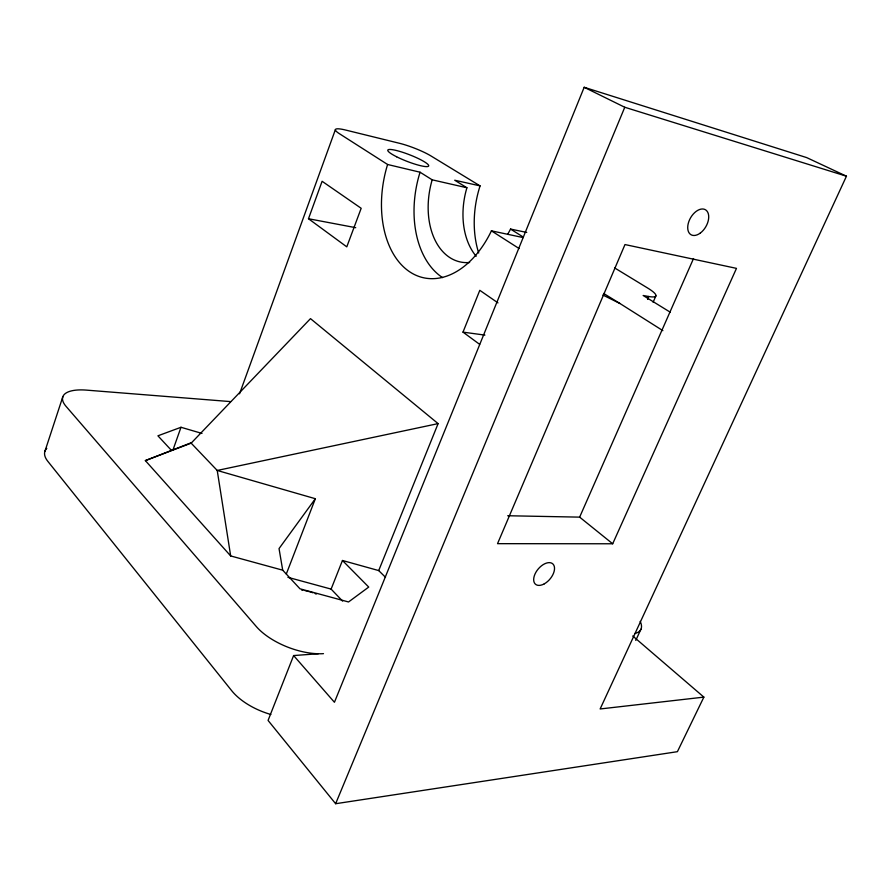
<?xml version="1.0" encoding="UTF-8"?>
<svg xmlns="http://www.w3.org/2000/svg" width="891" height="891" viewBox="0 0 891 891"><rect width="100%" height="100%" fill="white"/><g stroke="black" fill="none" stroke-linecap="round" stroke-linejoin="round"><path stroke-width="1.34" d="M44.929 451.28L62.816 396.785M647.779 299.12L648.67 296.491A28.579 5.246 22.9 0 0 647.757 288.094L614.701 267.957M172.954 450L180.996 427.279L202.001 433.438M239.556 393.8L335.395 129.607M308.486 218.74L322.108 181.285L361.178 208.294L346.788 246.852L308.486 218.74L355.732 227.684M286.312 574.004L315.347 498.715L217.226 470.459L191.164 443.15L145.356 460.602L230.669 555.939L282.703 570.184L299.977 588.795L348.526 601.971L368.729 587.069L342.456 560.484L331.118 589.096L342.612 601.135M318.299 653.749L293.618 655.553L268.068 720.44L335.629 803.715L677.405 751.681L703.868 697.118L632.733 635.985M479.659 344.36L462.997 332.131L479.804 290.321L497.969 302.884M385.502 577.301L378.708 570.574L438.105 423.615L310.491 318.633L191.164 443.15M703.868 697.118L600.133 708.969L846.45 176.206L806.667 157.596L584.184 87.285L334.437 702.275L293.618 655.553M335.629 803.715L624.769 107.265L846.45 176.206M647.568 299.042L648.67 296.491L643.157 295.5L670.255 312.206M653.114 302.261L655.899 295.89M507.692 515.744L579.64 517.136L693.521 258.546M612.685 543.777L736.478 268.369L624.981 244.557L497.534 543.666L612.685 543.777L579.64 517.136M635.762 640.406L640.919 629.258M315.347 498.715L279.039 548.589L282.703 570.184M145.356 460.602L191.487 442.638M180.996 427.279L157.919 435.81L171.417 450.345M438.105 423.615L217.226 470.459L230.669 555.939M230.535 401.596L86.516 390.124A42.155 15.67 16.9 0 0 66.012 406.307L256.296 626.529A50.096 23.678 20.9 0 0 323.478 653.66M462.997 332.131L484.916 335.105M507.636 234.3A67.337 45.229 -77.5 0 0 510.543 229.076L526.737 232.428M478.679 252.977A85.915 60.332 -77.1 0 1 480.071 185.885L430.943 155.936A24.213 3.776 21.2 0 0 399.625 143.328L345.686 130.064A25.115 4.021 20.9 0 0 339.426 133.706L387.596 164.49A91.272 59.808 -77.7 0 0 410.395 272.267A91.272 59.808 -77.7 0 0 491.42 230.847L523.217 237.585M480.071 185.885L454.711 180.227L466.906 187.756A65.834 45.363 -77.3 0 0 476.173 256.252M387.596 164.49L420.062 172.219L432.18 179.826L466.906 187.756M287.927 577.323L331.118 589.096M342.456 560.484L378.708 570.574M584.184 87.285L624.769 107.265M602.862 295.021L619.936 303.497L662.871 330.65M603.675 293.473L619.936 303.497M510.543 229.076L523.373 237.129M491.42 230.847L519.097 248.533M442.56 277.613A89.456 60.109 -77.5 0 1 420.062 172.219M469.635 262.5A67.337 45.229 -77.5 0 1 432.18 179.826M640.183 621.383A41.81 15.86 25.8 0 1 634.871 633.546M270.864 714.482A49.462 25.549 20.7 0 1 231.682 690.681L47.869 461.393A41.71 16.985 16.3 0 1 45.92 449.398M46.477 448.696A41.71 16.985 16.3 0 1 46.789 448.362M301.804 590.21A24.681 11.271 21 0 1 302.873 590.332M305.056 590.666A24.681 11.271 21 0 1 307.284 591.123M308.397 591.401A24.681 11.271 21 0 1 310.658 592.025M311.794 592.381A24.681 11.271 21 0 1 312.919 592.771M315.147 593.606A24.681 11.271 21 0 1 316.238 594.074M396.584 156.76A21.941 3.531 21.2 0 0 428.66 166.016A21.941 3.531 21.2 0 0 399.435 151.314A21.941 3.531 21.2 0 0 396.584 156.76M544.29 583.839A13.365 7.741 -50.1 0 0 553.033 564.103A13.365 7.741 -50.1 0 0 534.968 574.127A13.365 7.741 -50.1 0 0 544.29 583.839M700.315 233.052A14.423 8.832 -60.1 0 0 706.084 210.187A14.423 8.832 -60.1 0 0 688.253 223.474A14.423 8.832 -60.1 0 0 700.315 233.052"/></g></svg>
